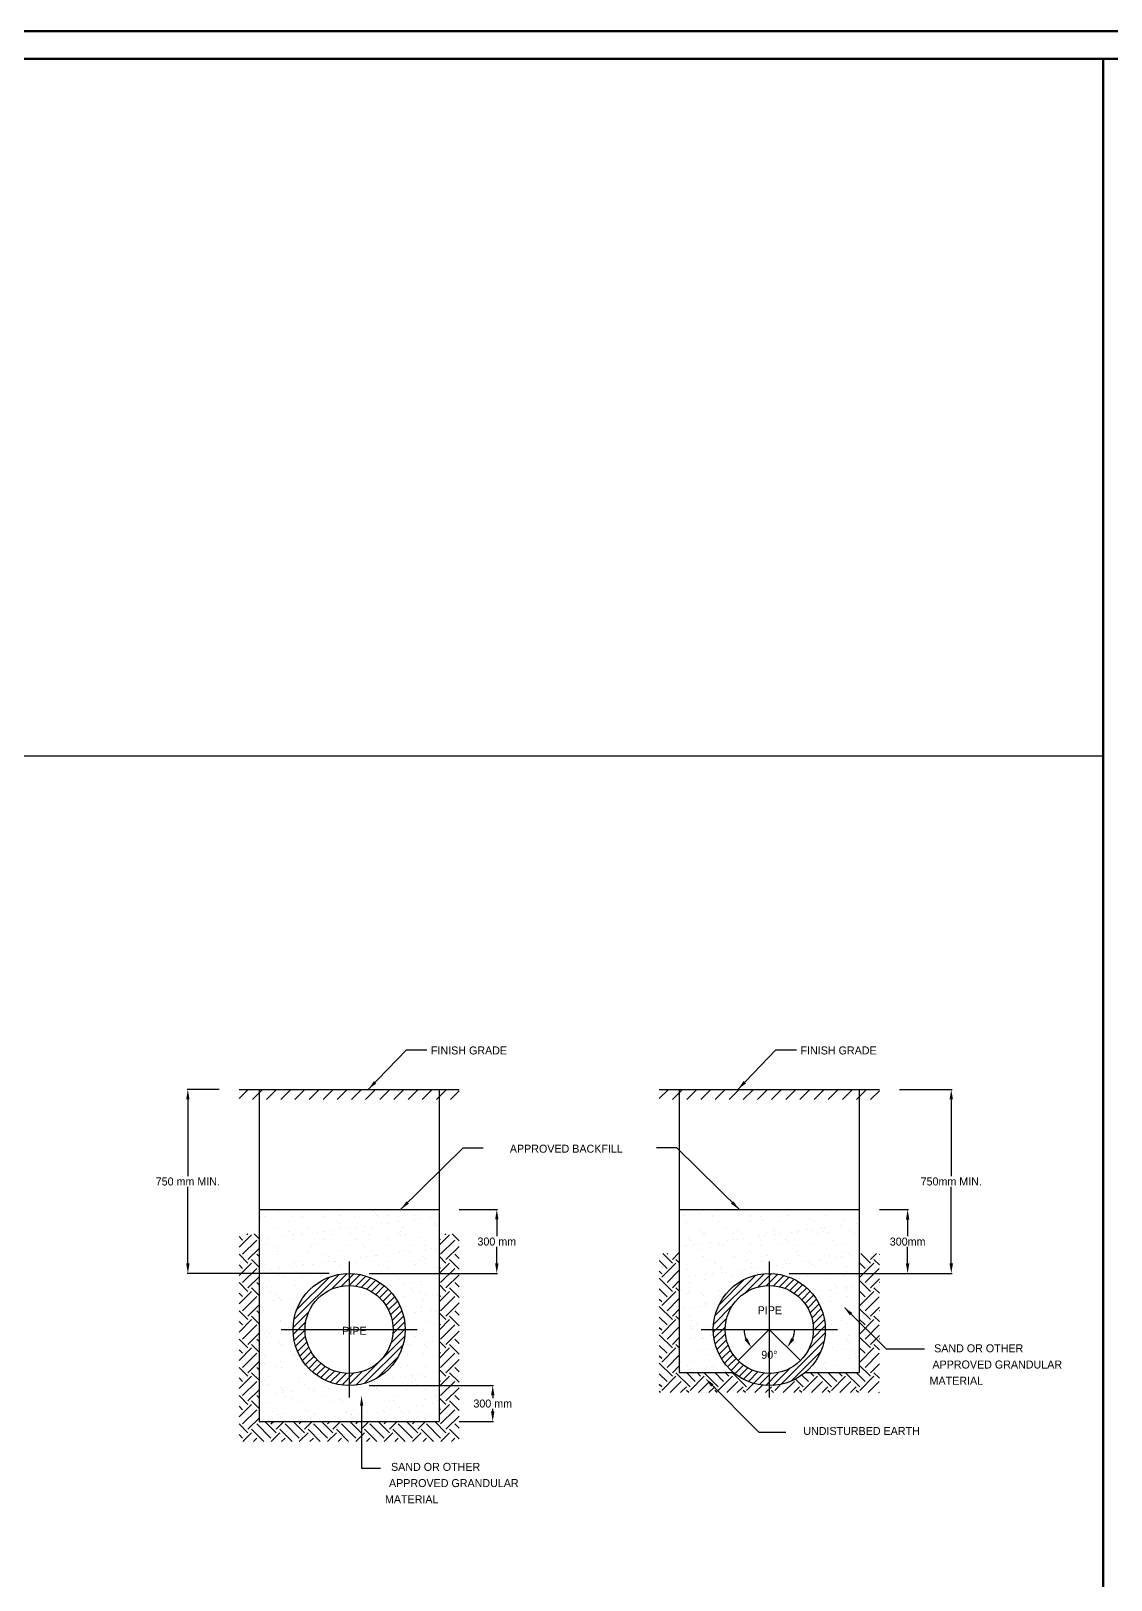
# Model space of a CAD drawing. Extents: x 787 to 1019, y 199 to 803.
# Drawn here: x 909.55 to 925.28, y 243.36 to 265.92 of the extents above; entities that cross this region are included whole.
import ezdxf
from ezdxf.enums import TextEntityAlignment as Align

# ---------------------------------------------------------------- set-up
doc = ezdxf.new("R2010")
doc.units = 0
doc.header["$MEASUREMENT"] = 0
doc.header["$PDMODE"] = 35
doc.header["$PDSIZE"] = 0.5
doc.linetypes.add('CENTER', pattern=[50.8, 31.75, -6.35, 6.35, -6.35])
doc.layers.get('0').update_dxf_attribs({"color": 252, "linetype": 'CONTINUOUS', "lineweight": 30})
doc.layers.get('Defpoints').update_dxf_attribs({"color": 252, "linetype": 'CONTINUOUS'})
for name, color, linetype in [('A', 1, 'CENTER'), ('BORDER', 9, 'CONTINUOUS'), ('C', 1, 'CENTER')]:
    doc.layers.add(name, color=color, linetype=linetype)
doc.layers.add('UG-BORDER', color=20, linetype='CONTINUOUS', lineweight=80)

# ---------------------------------------------------------------- blocks, each defined once
blk = doc.blocks.new('*X83')
at = {"color": 0}
for p, q in [((39.35, 717.55), (39.35, 717.55)), ((40.46, 717.97), (40.46, 717.97)), ((43.45, 719.58), (43.45, 719.58)), ((44, 719.08), (44, 719.08)), ((46.61, 716.68), (46.61, 716.68)), ((47.46, 717.84), (47.46, 717.84)), ((49.81, 717.98), (49.81, 717.98)), ((55.31, 717.94), (55.31, 717.94)), ((55.63, 719.32), (55.63, 719.32)), ((58.62, 716.58), (58.62, 716.58)), ((59.15, 718), (59.15, 718)), ((62.98, 717.91), (62.98, 717.91)), ((67.64, 719.21), (67.64, 719.21)), ((68.19, 718.71), (68.19, 718.71)), ((68.49, 718.02), (68.49, 718.02)), ((70.8, 716.32), (70.8, 716.32)), ((71.09, 718.2), (71.09, 718.2)), ((73.75, 716.55), (73.75, 716.55)), ((77.82, 717.08), (77.82, 717.08)), ((77.83, 718.03), (77.83, 718.03)), ((78.94, 718.3), (78.94, 718.3)), ((79.38, 717.29), (79.38, 717.29)), ((79.82, 718.95), (79.82, 718.95)), ((81.82, 717.61), (81.82, 717.61)), ((43.59, 714.88), (43.59, 714.88)), ((45.52, 712.83), (45.52, 712.83)), ((46.41, 714.18), (46.41, 714.18)), ((47.08, 713.04), (47.08, 713.04)), ((47.67, 713.37), (47.67, 713.37)), ((49.52, 713.36), (49.52, 713.36)), ((49.6, 713.95), (49.6, 713.95)), ((50.15, 713.44), (50.15, 713.44)), ((51.26, 714.84), (51.26, 714.84)), ((53.6, 713.89), (53.6, 713.89)), ((55.16, 714.1), (55.16, 714.1)), ((55.75, 714.2), (55.75, 714.2)), ((57.02, 713.39), (57.02, 713.39)), ((57.6, 714.42), (57.6, 714.42)), ((59.17, 716.07), (59.17, 716.07)), ((59.36, 715.13), (59.36, 715.13)), ((61.67, 714.96), (61.67, 714.96)), ((61.78, 713.68), (61.78, 713.68)), ((63.23, 715.16), (63.23, 715.16)), ((65.09, 714.21), (65.09, 714.21)), ((65.67, 715.48), (65.67, 715.48)), ((66.36, 713.41), (66.36, 713.41)), ((67.22, 715.23), (67.22, 715.23)), ((69.75, 716.02), (69.75, 716.02)), ((71.27, 712.42), (71.27, 712.42)), ((71.31, 716.23), (71.31, 716.23)), ((73.79, 713.58), (73.79, 713.58)), ((74.34, 713.07), (74.34, 713.07)), ((74.44, 714.23), (74.44, 714.23)), ((74.89, 715.2), (74.89, 715.2)), ((75.7, 713.42), (75.7, 713.42)), ((79.13, 712.52), (79.13, 712.52)), ((82.8, 716.21), (82.8, 716.21)), ((82.99, 715.49), (82.99, 715.49)), ((83.36, 715.71), (83.36, 715.71)), ((83.78, 714.25), (83.78, 714.25)), ((39.54, 711.77), (39.54, 711.77)), ((40.58, 711.31), (40.58, 711.31)), ((41.14, 710.81), (41.14, 710.81)), ((41.45, 712.29), (41.45, 712.29)), ((42.89, 710.45), (42.89, 710.45)), ((43.78, 709.1), (43.78, 709.1)), ((47.64, 712.06), (47.64, 712.06)), ((51.45, 709.06), (51.45, 709.06)), ((52.23, 710.47), (52.23, 710.47)), ((52.76, 711.05), (52.76, 711.05)), ((55.5, 712.16), (55.5, 712.16)), ((59.55, 709.35), (59.55, 709.35)), ((61.57, 710.49), (61.57, 710.49)), ((63.17, 712.13), (63.17, 712.13)), ((64.77, 710.95), (64.77, 710.95)), ((65.32, 710.44), (65.32, 710.44)), ((67.41, 709.45), (67.41, 709.45)), ((70.91, 710.51), (70.91, 710.51)), ((72.51, 708.62), (72.51, 708.62)), ((74.07, 708.82), (74.07, 708.82)), ((75.08, 709.41), (75.08, 709.41)), ((76.51, 709.14), (76.51, 709.14)), ((76.95, 710.68), (76.95, 710.68)), ((80.26, 710.52), (80.26, 710.52)), ((80.59, 709.68), (80.59, 709.68)), ((82.15, 709.89), (82.15, 709.89)), ((83.18, 709.71), (83.18, 709.71)), ((39.49, 706.65), (39.49, 706.65)), ((39.73, 705.99), (39.73, 705.99)), ((40.75, 705.84), (40.75, 705.84)), ((43.75, 708.42), (43.75, 708.42)), ((44.21, 704.89), (44.21, 704.89)), ((46.73, 705.68), (46.73, 705.68)), ((47.28, 705.17), (47.28, 705.17)), ((47.83, 706.28), (47.83, 706.28)), ((48.29, 705.43), (48.29, 705.43)), ((48.83, 706.67), (48.83, 706.67)), ((49.85, 705.63), (49.85, 705.63)), ((50.1, 705.86), (50.1, 705.86)), ((52.29, 705.95), (52.29, 705.95)), ((55.69, 706.38), (55.69, 706.38)), ((55.75, 708.31), (55.75, 708.31)), ((56.3, 707.81), (56.3, 707.81)), ((56.36, 706.49), (56.36, 706.49)), ((57.92, 706.7), (57.92, 706.7)), ((58.17, 706.68), (58.17, 706.68)), ((58.91, 705.41), (58.91, 705.41)), ((59.44, 705.88), (59.44, 705.88)), ((60.36, 707.02), (60.36, 707.02)), ((63.36, 706.35), (63.36, 706.35)), ((64.44, 707.55), (64.44, 707.55)), ((66, 707.76), (66, 707.76)), ((67.52, 706.7), (67.52, 706.7)), ((67.93, 708.05), (67.93, 708.05)), ((68.44, 708.08), (68.44, 708.08)), ((68.78, 705.89), (68.78, 705.89)), ((70.92, 705.31), (70.92, 705.31)), ((71.46, 706.64), (71.46, 706.64)), ((71.47, 704.81), (71.47, 704.81)), ((76.86, 706.72), (76.86, 706.72)), ((78.12, 705.91), (78.12, 705.91)), ((79.32, 706.74), (79.32, 706.74)), ((79.94, 707.94), (79.94, 707.94)), ((80.49, 707.44), (80.49, 707.44)), ((83.1, 705.05), (83.1, 705.05)), ((40.21, 704.36), (40.21, 704.36)), ((41.77, 704.57), (41.77, 704.57)), ((43.97, 703.32), (43.97, 703.32)), ((45.31, 702.94), (45.31, 702.94)), ((49.89, 702.78), (49.89, 702.78)), ((51.64, 703.28), (51.64, 703.28)), ((54.65, 702.96), (54.65, 702.96)), ((59.74, 703.57), (59.74, 703.57)), ((67.6, 703.67), (67.6, 703.67)), ((71.65, 700.86), (71.65, 700.86)), ((73.34, 702.99), (73.34, 702.99)), ((74.08, 702.41), (74.08, 702.41)), ((75.27, 703.63), (75.27, 703.63)), ((75.28, 701.21), (75.28, 701.21)), ((76.84, 701.42), (76.84, 701.42)), ((79.28, 701.74), (79.28, 701.74)), ((79.51, 700.96), (79.51, 700.96)), ((82.68, 703.01), (82.68, 703.01)), ((83.35, 702.28), (83.35, 702.28)), ((83.37, 703.93), (83.37, 703.93)), ((39.92, 700.21), (39.92, 700.21)), ((40.88, 700.15), (40.88, 700.15)), ((41.91, 699.14), (41.91, 699.14)), ((42.98, 696.96), (42.98, 696.96)), ((43.18, 698.33), (43.18, 698.33)), ((43.86, 697.41), (43.86, 697.41)), ((44.15, 697.54), (44.15, 697.54)), ((44.54, 697.17), (44.54, 697.17)), ((46.98, 697.49), (46.98, 697.49)), ((48.02, 700.5), (48.02, 700.5)), ((51.25, 699.15), (51.25, 699.15)), ((71.2, 700.68), (71.2, 700.68)), ((75.46, 697.85), (75.46, 697.85)), ((77.07, 699.68), (77.07, 699.68)), ((77.62, 699.17), (77.62, 699.17)), ((79.28, 699.2), (79.28, 699.2)), ((80.55, 698.4), (80.55, 698.4)), ((83.56, 698.15), (83.56, 698.15)), ((40.11, 694.43), (40.11, 694.43)), ((44.41, 696.91), (44.41, 696.91)), ((47.02, 694.51), (47.02, 694.51)), ((47.73, 695.43), (47.73, 695.43)), ((48.21, 694.72), (48.21, 694.72)), ((75.76, 695.48), (75.76, 695.48)), ((78.04, 693.81), (78.04, 693.81)), ((79.61, 694.02), (79.61, 694.02)), ((79.69, 695.18), (79.69, 695.18)), ((80.23, 696.78), (80.23, 696.78)), ((82.04, 694.34), (82.04, 694.34)), ((83.21, 694.04), (83.21, 694.04)), ((83.77, 693.54), (83.77, 693.54)), ((44.33, 691.62), (44.33, 691.62)), ((44.34, 691.75), (44.34, 691.75)), ((45.6, 690.82), (45.6, 690.82)), ((45.74, 689.56), (45.74, 689.56)), ((47.3, 689.76), (47.3, 689.76)), ((75.65, 692.07), (75.65, 692.07)), ((79.88, 689.4), (79.88, 689.4)), ((81.7, 691.69), (81.7, 691.69)), ((82.97, 690.89), (82.97, 690.89)), ((83.75, 692.37), (83.75, 692.37)), ((39.23, 688.7), (39.23, 688.7)), ((40.3, 688.65), (40.3, 688.65)), ((40.81, 687.9), (40.81, 687.9)), ((40.99, 689.15), (40.99, 689.15)), ((41.55, 688.64), (41.55, 688.64)), ((41.67, 689.02), (41.67, 689.02)), ((44.16, 686.25), (44.16, 686.25)), ((44.53, 685.97), (44.53, 685.97)), ((75.84, 686.29), (75.84, 686.29)), ((76.74, 685.87), (76.74, 685.87)), ((77.36, 688.51), (77.36, 688.51)), ((78.18, 687.97), (78.18, 687.97)), ((80.35, 685.78), (80.35, 685.78)), ((80.81, 686.41), (80.81, 686.41)), ((82.37, 686.61), (82.37, 686.61)), ((83.94, 686.58), (83.94, 686.58)), ((40.49, 682.87), (40.49, 682.87)), ((44.43, 681.62), (44.43, 681.62)), ((46.76, 684.11), (46.76, 684.11)), ((47.14, 683.51), (47.14, 683.51)), ((47.69, 683), (47.69, 683)), ((48.02, 683.31), (48.02, 683.31)), ((48.51, 682.15), (48.51, 682.15)), ((48.59, 683.16), (48.59, 683.16)), ((74.79, 684.16), (74.79, 684.16)), ((76.05, 683.36), (76.05, 683.36)), ((80.07, 683.62), (80.07, 683.62)), ((80.9, 685.27), (80.9, 685.27)), ((83.51, 682.88), (83.51, 682.88)), ((40.43, 681.09), (40.43, 681.09)), ((41.29, 677.98), (41.29, 677.98)), ((42, 681.3), (42, 681.3)), ((43.23, 680.39), (43.23, 680.39)), ((44.72, 680.19), (44.72, 680.19)), ((50.3, 680.61), (50.3, 680.61)), ((53.29, 677.88), (53.29, 677.88)), ((72.41, 677.74), (72.41, 677.74)), ((74.49, 680.24), (74.49, 680.24)), ((75.5, 677.94), (75.5, 677.94)), ((76.03, 680.51), (76.03, 680.51)), ((77.06, 678.15), (77.06, 678.15)), ((79.5, 678.47), (79.5, 678.47)), ((80.26, 677.84), (80.26, 677.84)), ((80.6, 680.46), (80.6, 680.46)), ((83.58, 679), (83.58, 679)), ((39.84, 676.58), (39.84, 676.58)), ((40.68, 677.09), (40.68, 677.09)), ((41.1, 675.78), (41.1, 675.78)), ((43.2, 673.69), (43.2, 673.69)), ((44.27, 675.24), (44.27, 675.24)), ((44.76, 673.89), (44.76, 673.89)), ((44.82, 674.74), (44.82, 674.74)), ((44.91, 674.41), (44.91, 674.41)), ((47.2, 674.21), (47.2, 674.21)), ((48.78, 677.38), (48.78, 677.38)), ((49.18, 676.6), (49.18, 676.6)), ((50.45, 675.79), (50.45, 675.79)), ((51.27, 674.75), (51.27, 674.75)), ((52.59, 674.38), (52.59, 674.38)), ((52.84, 674.96), (52.84, 674.96)), ((53.84, 677.37), (53.84, 677.37)), ((55.28, 675.28), (55.28, 675.28)), ((56.45, 674.98), (56.45, 674.98)), ((60.69, 674.67), (60.69, 674.67)), ((67.43, 676.88), (67.43, 676.88)), ((67.87, 676.63), (67.87, 676.63)), ((68.46, 674.87), (68.46, 674.87)), ((68.54, 674.77), (68.54, 674.77)), ((68.99, 677.08), (68.99, 677.08)), ((69.01, 674.37), (69.01, 674.37)), ((69.13, 675.83), (69.13, 675.83)), ((71.43, 677.4), (71.43, 677.4)), ((76.21, 674.73), (76.21, 674.73)), ((77.21, 676.65), (77.21, 676.65)), ((77.48, 677.51), (77.48, 677.51)), ((78.03, 677), (78.03, 677)), ((78.47, 675.84), (78.47, 675.84)), ((80.64, 674.61), (80.64, 674.61)), ((39.12, 673.15), (39.12, 673.15)), ((40.86, 671.31), (40.86, 671.31)), ((45.66, 672.88), (45.66, 672.88)), ((47.43, 672.35), (47.43, 672.35)), ((48.97, 671.6), (48.97, 671.6)), ((55, 672.89), (55, 672.89)), ((56.82, 671.7), (56.82, 671.7)), ((59.44, 672.24), (59.44, 672.24)), ((59.99, 671.74), (59.99, 671.74)), ((64.34, 672.91), (64.34, 672.91)), ((64.49, 671.66), (64.49, 671.66)), ((71.62, 671.98), (71.62, 671.98)), ((72.6, 671.96), (72.6, 671.96)), ((73.68, 672.93), (73.68, 672.93)), ((74.19, 670), (74.19, 670)), ((78.27, 670.54), (78.27, 670.54)), ((79.83, 670.74), (79.83, 670.74)), ((80.45, 672.06), (80.45, 672.06)), ((82.27, 671.06), (82.27, 671.06)), ((83.03, 672.94), (83.03, 672.94)), ((83.62, 671.87), (83.62, 671.87)), ((41.4, 666.98), (41.4, 666.98)), ((42.26, 669.07), (42.26, 669.07)), ((43.53, 668.26), (43.53, 668.26)), ((45.1, 668.63), (45.1, 668.63)), ((49.97, 666.81), (49.97, 666.81)), ((50.42, 669.61), (50.42, 669.61)), ((50.97, 669.1), (50.97, 669.1)), ((51.6, 669.09), (51.6, 669.09)), ((52.77, 668.6), (52.77, 668.6)), ((52.87, 668.28), (52.87, 668.28)), ((53.58, 666.71), (53.58, 666.71)), ((54.04, 667.35), (54.04, 667.35)), ((55.6, 667.55), (55.6, 667.55)), ((58.04, 667.87), (58.04, 667.87)), ((60.88, 668.89), (60.88, 668.89)), ((60.95, 669.1), (60.95, 669.1)), ((62.12, 668.41), (62.12, 668.41)), ((62.21, 668.3), (62.21, 668.3)), ((62.6, 669.34), (62.6, 669.34)), ((63.68, 668.62), (63.68, 668.62)), ((66.12, 668.94), (66.12, 668.94)), ((68.73, 668.99), (68.73, 668.99)), ((70.19, 669.47), (70.19, 669.47)), ((70.29, 669.12), (70.29, 669.12)), ((71.55, 668.32), (71.55, 668.32)), ((71.75, 669.68), (71.75, 669.68)), ((74.61, 669.24), (74.61, 669.24)), ((75.16, 668.73), (75.16, 668.73)), ((76.4, 668.95), (76.4, 668.95)), ((79.63, 669.14), (79.63, 669.14)), ((80.9, 668.33), (80.9, 668.33))]:
    blk.add_line(p, q, dxfattribs=at)
blk = doc.blocks.new('*X82')
at = {"color": 0}
for p, q in [((145.19, 718.19), (145.19, 718.19)), ((146.75, 718.39), (146.75, 718.39)), ((149.19, 718.71), (149.19, 718.71)), ((149.83, 719.37), (149.83, 719.37)), ((152.38, 717.84), (152.38, 717.84)), ((152.57, 718.17), (152.57, 718.17)), ((153.27, 719.25), (153.27, 719.25)), ((153.88, 716.55), (153.88, 716.55)), ((154.83, 719.45), (154.83, 719.45)), ((157.5, 719.33), (157.5, 719.33)), ((161.74, 716.65), (161.74, 716.65)), ((161.91, 718.19), (161.91, 718.19)), ((164.38, 717.74), (164.38, 717.74)), ((164.93, 717.23), (164.93, 717.23)), ((169.41, 716.62), (169.41, 716.62)), ((171.26, 718.2), (171.26, 718.2)), ((176.56, 717.47), (176.56, 717.47)), ((177.51, 716.91), (177.51, 716.91)), ((180.6, 718.22), (180.6, 718.22)), ((185.37, 717.01), (185.37, 717.01)), ((188.57, 717.37), (188.57, 717.37)), ((145.78, 716.26), (145.78, 716.26)), ((146.34, 712.47), (146.34, 712.47)), ((149.18, 714.37), (149.18, 714.37)), ((150.02, 713.59), (150.02, 713.59)), ((150.44, 713.56), (150.44, 713.56)), ((155.36, 715.11), (155.36, 715.11)), ((155.91, 714.6), (155.91, 714.6)), ((157.69, 713.55), (157.69, 713.55)), ((158.52, 714.38), (158.52, 714.38)), ((159.78, 713.58), (159.78, 713.58)), ((164.11, 712.91), (164.11, 712.91)), ((165.67, 713.11), (165.67, 713.11)), ((165.79, 713.84), (165.79, 713.84)), ((167.54, 714.84), (167.54, 714.84)), ((167.86, 714.4), (167.86, 714.4)), ((168.11, 713.43), (168.11, 713.43)), ((169.13, 713.59), (169.13, 713.59)), ((172.18, 713.97), (172.18, 713.97)), ((173.65, 713.94), (173.65, 713.94)), ((173.74, 714.18), (173.74, 714.18)), ((176.18, 714.5), (176.18, 714.5)), ((177.2, 714.42), (177.2, 714.42)), ((178.47, 713.61), (178.47, 713.61)), ((179.55, 714.74), (179.55, 714.74)), ((180.1, 714.23), (180.1, 714.23)), ((180.26, 715.03), (180.26, 715.03)), ((181.32, 713.9), (181.32, 713.9)), ((181.82, 715.24), (181.82, 715.24)), ((184.26, 715.56), (184.26, 715.56)), ((186.55, 714.43), (186.55, 714.43)), ((187.81, 713.63), (187.81, 713.63)), ((188.33, 716.1), (188.33, 716.1)), ((145.65, 710.64), (145.65, 710.64)), ((145.97, 710.48), (145.97, 710.48)), ((146.9, 711.97), (146.9, 711.97)), ((147.96, 710.78), (147.96, 710.78)), ((149.51, 709.58), (149.51, 709.58)), ((149.52, 710.99), (149.52, 710.99)), ((151.96, 711.31), (151.96, 711.31)), ((154.07, 710.77), (154.07, 710.77)), ((154.99, 710.66), (154.99, 710.66)), ((156.03, 711.85), (156.03, 711.85)), ((157.59, 712.05), (157.59, 712.05)), ((158.52, 712.21), (158.52, 712.21)), ((160.03, 712.37), (160.03, 712.37)), ((161.51, 709.47), (161.51, 709.47)), ((161.93, 710.87), (161.93, 710.87)), ((162.06, 708.97), (162.06, 708.97)), ((164.34, 710.67), (164.34, 710.67)), ((169.6, 710.84), (169.6, 710.84)), ((170.53, 712.11), (170.53, 712.11)), ((171.08, 711.6), (171.08, 711.6)), ((173.68, 710.69), (173.68, 710.69)), ((173.69, 709.21), (173.69, 709.21)), ((177.7, 711.13), (177.7, 711.13)), ((182.71, 711.84), (182.71, 711.84)), ((183.02, 710.71), (183.02, 710.71)), ((185.56, 711.23), (185.56, 711.23)), ((185.7, 709.1), (185.7, 709.1)), ((186.25, 708.6), (186.25, 708.6)), ((146.16, 704.7), (146.16, 704.7)), ((150.21, 707.8), (150.21, 707.8)), ((151.6, 706.85), (151.6, 706.85)), ((152.49, 706.84), (152.49, 706.84)), ((152.86, 706.05), (152.86, 706.05)), ((153.05, 706.33), (153.05, 706.33)), ((154.26, 704.99), (154.26, 704.99)), ((157.88, 707.77), (157.88, 707.77)), ((160.94, 706.87), (160.94, 706.87)), ((162.11, 705.09), (162.11, 705.09)), ((162.21, 706.06), (162.21, 706.06)), ((162.8, 704.97), (162.8, 704.97)), ((164.67, 706.57), (164.67, 706.57)), ((165.98, 708.06), (165.98, 708.06)), ((166.87, 705.5), (166.87, 705.5)), ((168.43, 705.71), (168.43, 705.71)), ((169.79, 705.06), (169.79, 705.06)), ((170.28, 706.89), (170.28, 706.89)), ((170.87, 706.03), (170.87, 706.03)), ((171.55, 706.08), (171.55, 706.08)), ((173.83, 708.16), (173.83, 708.16)), ((174.95, 706.57), (174.95, 706.57)), ((176.51, 706.77), (176.51, 706.77)), ((176.68, 706.47), (176.68, 706.47)), ((177.23, 705.96), (177.23, 705.96)), ((177.89, 705.35), (177.89, 705.35)), ((178.95, 707.09), (178.95, 707.09)), ((179.63, 706.9), (179.63, 706.9)), ((180.89, 706.1), (180.89, 706.1)), ((181.51, 708.12), (181.51, 708.12)), ((183.02, 707.63), (183.02, 707.63)), ((184.58, 707.84), (184.58, 707.84)), ((185.74, 705.45), (185.74, 705.45)), ((187.02, 708.16), (187.02, 708.16)), ((188.86, 706.21), (188.86, 706.21)), ((188.97, 706.92), (188.97, 706.92)), ((144.21, 702.52), (144.21, 702.52)), ((146.64, 701.31), (146.64, 701.31)), ((146.65, 702.84), (146.65, 702.84)), ((148.08, 703.13), (148.08, 703.13)), ((150.39, 702.02), (150.39, 702.02)), ((150.72, 703.38), (150.72, 703.38)), ((152.28, 703.58), (152.28, 703.58)), ((154.72, 703.91), (154.72, 703.91)), ((155.66, 703.94), (155.66, 703.94)), ((157.42, 703.15), (157.42, 703.15)), ((158.07, 701.99), (158.07, 701.99)), ((158.64, 701.21), (158.64, 701.21)), ((158.8, 704.44), (158.8, 704.44)), ((160.36, 704.65), (160.36, 704.65)), ((167.66, 703.84), (167.66, 703.84)), ((174.02, 702.38), (174.02, 702.38)), ((176.1, 703.18), (176.1, 703.18)), ((179.84, 703.57), (179.84, 703.57)), ((181.7, 702.34), (181.7, 702.34)), ((182.83, 700.84), (182.83, 700.84)), ((185.44, 703.2), (185.44, 703.2)), ((144.68, 699.32), (144.68, 699.32)), ((145.94, 698.52), (145.94, 698.52)), ((146.35, 698.92), (146.35, 698.92)), ((149.62, 698.57), (149.62, 698.57)), ((150.18, 698.07), (150.18, 698.07)), ((154.02, 699.34), (154.02, 699.34)), ((154.45, 699.21), (154.45, 699.21)), ((155.29, 698.53), (155.29, 698.53)), ((177.71, 699.16), (177.71, 699.16)), ((178.08, 699.57), (178.08, 699.57)), ((179.28, 699.37), (179.28, 699.37)), ((181.71, 699.69), (181.71, 699.69)), ((182.05, 699.39), (182.05, 699.39)), ((183.31, 698.59), (183.31, 698.59)), ((183.38, 700.33), (183.38, 700.33)), ((185.79, 700.23), (185.79, 700.23)), ((185.93, 699.67), (185.93, 699.67)), ((185.99, 697.94), (185.99, 697.94)), ((187.35, 700.43), (187.35, 700.43)), ((145.41, 694.91), (145.41, 694.91)), ((146.54, 693.14), (146.54, 693.14)), ((146.97, 695.12), (146.97, 695.12)), ((149.41, 695.44), (149.41, 695.44)), ((150.5, 695.62), (150.5, 695.62)), ((150.58, 696.24), (150.58, 696.24)), ((152.79, 695.67), (152.79, 695.67)), ((153.49, 695.98), (153.49, 695.98)), ((181.89, 696.56), (181.89, 696.56)), ((186.12, 693.89), (186.12, 693.89)), ((187.87, 695.68), (187.87, 695.68)), ((188.98, 695.2), (188.98, 695.2)), ((146.75, 690.3), (146.75, 690.3)), ((147.1, 691.81), (147.1, 691.81)), ((147.31, 689.8), (147.31, 689.8)), ((148.37, 691.01), (148.37, 691.01)), ((150.77, 690.46), (150.77, 690.46)), ((180.48, 691.76), (180.48, 691.76)), ((180.51, 692.06), (180.51, 692.06)), ((182.04, 691.97), (182.04, 691.97)), ((182.08, 690.78), (182.08, 690.78)), ((183.12, 689.67), (183.12, 689.67)), ((184.47, 691.88), (184.47, 691.88)), ((184.48, 692.29), (184.48, 692.29)), ((185.74, 691.07), (185.74, 691.07)), ((188.56, 692.82), (188.56, 692.82)), ((144.1, 686.97), (144.1, 686.97)), ((146.73, 687.36), (146.73, 687.36)), ((148.18, 687.51), (148.18, 687.51)), ((149.74, 687.71), (149.74, 687.71)), ((149.92, 687.41), (149.92, 687.41)), ((152.18, 688.04), (152.18, 688.04)), ((180.95, 688.15), (180.95, 688.15)), ((186.11, 686.94), (186.11, 686.94)), ((186.31, 688.11), (186.31, 688.11)), ((186.66, 686.43), (186.66, 686.43)), ((144.44, 681.53), (144.44, 681.53)), ((146.92, 681.58), (146.92, 681.58)), ((149.52, 684.3), (149.52, 684.3)), ((150.79, 683.49), (150.79, 683.49)), ((150.96, 684.68), (150.96, 684.68)), ((152.9, 684.67), (152.9, 684.67)), ((153.46, 684.16), (153.46, 684.16)), ((178.65, 682.23), (178.65, 682.23)), ((182.27, 685), (182.27, 685)), ((183.25, 684.36), (183.25, 684.36)), ((184.81, 684.56), (184.81, 684.56)), ((186.5, 682.33), (186.5, 682.33)), ((186.89, 684.37), (186.89, 684.37)), ((187.25, 684.88), (187.25, 684.88)), ((188.16, 683.56), (188.16, 683.56)), ((144.43, 679.25), (144.43, 679.25)), ((146, 680.57), (146, 680.57)), ((146.87, 679.57), (146.87, 679.57)), ((147.05, 679.14), (147.05, 679.14)), ((150.94, 680.11), (150.94, 680.11)), ((151.15, 678.9), (151.15, 678.9)), ((152.51, 680.31), (152.51, 680.31)), ((154.95, 680.63), (154.95, 680.63)), ((155.34, 680.59), (155.34, 680.59)), ((180.25, 681.4), (180.25, 681.4)), ((182.45, 679.22), (182.45, 679.22)), ((183.37, 680.64), (183.37, 680.64))]:
    blk.add_line(p, q, dxfattribs=at)
blk = doc.blocks.new('*X66')
at = {"color": 0}
for p, q in [((25.65, 692.1), (36.95, 703.4)), ((26.32, 694.54), (34.51, 702.73)), ((35.02, 699.7), (38.93, 703.61)), ((37.54, 700.46), (40.65, 703.57)), ((39.47, 700.62), (42.2, 703.34)), ((41.11, 700.49), (43.61, 702.98)), ((42.56, 700.17), (44.9, 702.51)), ((43.85, 699.69), (46.09, 701.93)), ((45.02, 699.09), (47.19, 701.27)), ((29.27, 699.25), (29.79, 699.78)), ((46.08, 698.38), (48.21, 700.52)), ((47.03, 697.57), (49.15, 699.69)), ((47.88, 696.65), (50.01, 698.78)), ((48.64, 695.64), (50.79, 697.8)), ((25.44, 690.12), (29.35, 694.03)), ((49.28, 694.51), (51.49, 696.73)), ((49.8, 693.27), (52.1, 695.57)), ((50.19, 691.89), (52.62, 694.32)), ((25.48, 688.39), (28.59, 691.5)), ((25.7, 686.85), (28.43, 689.57)), ((49.92, 686.32), (53.43, 689.82)), ((50.37, 688.54), (53.31, 691.47)), ((50.4, 690.34), (53.02, 692.96)), ((26.07, 685.44), (28.56, 687.94)), ((26.54, 684.15), (28.88, 686.49)), ((41.09, 675.72), (53.33, 687.96)), ((43.31, 676.17), (52.88, 685.74)), ((27.12, 682.96), (29.36, 685.2)), ((27.78, 681.85), (29.96, 684.03)), ((28.53, 680.83), (30.66, 682.97)), ((29.36, 679.9), (31.48, 682.02)), ((46.37, 677.46), (51.59, 682.68)), ((30.26, 679.04), (32.39, 681.16)), ((31.25, 678.26), (33.41, 680.41)), ((32.32, 677.56), (34.53, 679.77)), ((33.48, 676.95), (35.78, 679.24)), ((34.73, 676.43), (37.16, 678.86)), ((36.09, 676.02), (38.71, 678.64)), ((37.58, 675.74), (40.51, 678.67)), ((39.23, 675.62), (42.73, 679.13))]:
    blk.add_line(p, q, dxfattribs=at)
blk = doc.blocks.new('*X65')
at = {"color": 0}
for p, q in [((130.86, 693.01), (141.05, 703.2)), ((131.88, 695.8), (138.26, 702.18)), ((138.48, 698.86), (143.18, 703.56)), ((141.64, 700.26), (144.99, 703.61)), ((143.75, 700.6), (146.61, 703.45)), ((145.49, 700.57), (148.06, 703.14)), ((147.01, 700.32), (149.4, 702.71)), ((148.36, 699.9), (150.63, 702.18)), ((149.57, 699.35), (151.77, 701.55)), ((150.68, 698.68), (152.83, 700.83)), ((151.67, 697.91), (153.8, 700.04)), ((152.57, 697.04), (154.69, 699.16)), ((153.36, 696.06), (155.5, 698.21)), ((154.05, 694.98), (156.23, 697.17)), ((130.5, 690.88), (135.2, 695.58)), ((154.62, 693.79), (156.88, 696.05)), ((155.07, 692.47), (157.44, 694.84)), ((155.36, 690.99), (157.89, 693.52)), ((130.46, 689.07), (133.81, 692.42)), ((130.61, 687.46), (133.47, 690.31)), ((155.2, 687.29), (158.42, 690.51)), ((155.44, 689.31), (158.22, 692.09)), ((130.92, 686), (133.49, 688.57)), ((131.35, 684.66), (133.75, 687.06)), ((131.89, 683.43), (134.16, 685.71)), ((147.37, 675.93), (158.14, 686.7)), ((154.19, 684.52), (158.42, 688.75)), ((132.52, 682.29), (134.71, 684.49)), ((133.23, 681.24), (135.38, 683.39)), ((134.03, 680.27), (136.15, 682.39)), ((134.9, 679.38), (137.03, 681.5)), ((149.96, 676.75), (157.31, 684.11)), ((135.86, 678.56), (138, 680.7)), ((136.89, 677.83), (139.08, 680.02)), ((138.01, 677.18), (140.27, 679.44)), ((139.23, 676.63), (141.59, 679)), ((140.54, 676.17), (143.07, 678.71)), ((141.97, 675.84), (144.76, 678.62)), ((143.55, 675.65), (146.77, 678.87)), ((145.32, 675.65), (149.54, 679.87))]:
    blk.add_line(p, q, dxfattribs=at)
blk = doc.blocks.new('*X59')
at = {"color": 0}
for p, q in [((11.93, 710.2), (15.03, 713.29)), ((12.82, 711.97), (11.93, 712.86)), ((14.14, 713.29), (13.93, 713.51)), ((16.93, 712.28), (15.7, 713.51)), ((61.93, 710.7), (64.52, 713.29)), ((63.64, 713.29), (63.43, 713.51)), ((66.93, 711.77), (65.2, 713.51)), ((12.82, 708.43), (16.35, 711.97)), ((14.14, 707.11), (16.93, 709.89)), ((62.31, 711.97), (61.93, 712.35)), ((62.31, 708.43), (65.85, 711.97)), ((63.64, 707.11), (66.93, 710.4)), ((14.14, 706.22), (11.93, 708.44)), ((11.93, 703.13), (15.03, 706.22)), ((12.82, 704.9), (11.93, 705.79)), ((12.82, 701.36), (16.35, 704.9)), ((16.93, 705.2), (15.03, 707.11)), ((16.93, 707.86), (16.35, 708.43)), ((63.64, 706.22), (61.93, 707.93)), ((61.93, 703.63), (64.52, 706.22)), ((62.31, 704.9), (61.93, 705.28)), ((62.31, 701.36), (65.85, 704.9)), ((66.93, 704.7), (64.52, 707.11)), ((66.93, 707.35), (65.85, 708.43)), ((14.14, 699.15), (11.93, 701.37)), ((14.14, 700.04), (16.93, 702.82)), ((16.93, 700.79), (16.35, 701.36)), ((63.64, 699.15), (61.93, 700.86)), ((63.64, 700.04), (66.93, 703.32)), ((66.93, 700.28), (65.85, 701.36)), ((11.93, 696.05), (15.03, 699.15)), ((12.82, 697.83), (11.93, 698.71)), ((12.82, 694.29), (16.35, 697.83)), ((16.93, 698.13), (15.03, 700.04)), ((61.93, 696.56), (64.52, 699.15)), ((62.31, 697.83), (61.93, 698.21)), ((62.31, 694.29), (65.85, 697.83)), ((66.93, 697.63), (64.52, 700.04)), ((14.14, 692.08), (11.93, 694.29)), ((14.14, 692.96), (16.93, 695.75)), ((16.93, 693.71), (16.35, 694.29)), ((63.64, 692.08), (61.93, 693.79)), ((63.64, 692.96), (66.93, 696.25)), ((66.93, 693.21), (65.85, 694.29)), ((11.93, 688.98), (15.03, 692.08)), ((12.82, 690.75), (11.93, 691.64)), ((12.82, 687.22), (16.35, 690.75)), ((16.93, 691.06), (15.03, 692.96)), ((61.93, 689.49), (64.52, 692.08)), ((62.31, 690.75), (61.93, 691.14)), ((62.31, 687.22), (65.85, 690.75)), ((63.64, 685.89), (66.93, 689.18)), ((66.93, 690.56), (64.52, 692.96)), ((14.14, 685.01), (11.93, 687.22)), ((14.14, 685.89), (16.93, 688.68)), ((16.93, 683.99), (15.03, 685.89)), ((16.93, 686.64), (16.35, 687.22)), ((63.64, 685.01), (61.93, 686.72)), ((66.93, 683.49), (64.52, 685.89)), ((66.93, 686.14), (65.85, 687.22)), ((11.93, 681.91), (15.03, 685.01)), ((12.82, 683.68), (11.93, 684.57)), ((12.82, 680.15), (16.35, 683.68)), ((14.14, 678.82), (16.93, 681.61)), ((61.93, 682.41), (64.52, 685.01)), ((62.31, 683.68), (61.93, 684.07)), ((62.31, 680.15), (65.85, 683.68)), ((63.64, 678.82), (66.93, 682.11)), ((14.14, 677.94), (11.93, 680.15)), ((11.93, 674.84), (15.03, 677.94)), ((16.93, 676.92), (15.03, 678.82)), ((16.93, 679.57), (16.35, 680.15)), ((63.64, 677.94), (61.93, 679.65)), ((61.93, 675.34), (64.52, 677.94)), ((66.93, 676.42), (64.52, 678.82)), ((66.93, 679.07), (65.85, 680.15)), ((12.82, 676.61), (11.93, 677.5)), ((12.82, 673.08), (16.35, 676.61)), ((14.14, 671.75), (16.93, 674.54)), ((62.31, 676.61), (61.93, 677)), ((62.31, 673.08), (65.85, 676.61)), ((63.64, 671.75), (66.93, 675.04)), ((14.14, 670.87), (11.93, 673.08)), ((11.93, 667.77), (15.03, 670.87)), ((12.82, 669.54), (11.93, 670.43)), ((16.93, 669.85), (15.03, 671.75)), ((16.93, 672.5), (16.35, 673.08)), ((63.64, 670.87), (61.93, 672.58)), ((61.93, 668.27), (64.52, 670.87)), ((62.31, 669.54), (61.93, 669.93)), ((66.93, 669.35), (64.52, 671.75)), ((66.93, 672), (65.85, 673.08)), ((14.14, 663.8), (11.93, 666.01)), ((12.82, 666.01), (16.35, 669.54)), ((14.14, 664.68), (16.93, 667.47)), ((19.89, 662.47), (16.35, 666.01)), ((21.21, 663.8), (18.39, 666.62)), ((19.89, 666.01), (20.5, 666.62)), ((21.21, 664.68), (23.15, 666.62)), ((26.96, 662.47), (23.42, 666.01)), ((28.28, 663.8), (25.46, 666.62)), ((26.96, 666.01), (27.57, 666.62)), ((28.28, 664.68), (30.22, 666.62)), ((34.03, 662.47), (30.49, 666.01)), ((35.36, 663.8), (32.53, 666.62)), ((34.03, 666.01), (34.64, 666.62)), ((35.36, 664.68), (37.29, 666.62)), ((41.1, 662.47), (37.57, 666.01)), ((42.43, 663.8), (39.6, 666.62)), ((41.1, 666.01), (41.71, 666.62)), ((42.43, 664.68), (44.37, 666.62)), ((48.17, 662.47), (44.64, 666.01)), ((49.5, 663.8), (46.67, 666.62)), ((48.17, 666.01), (48.79, 666.62)), ((49.5, 664.68), (51.44, 666.62)), ((55.24, 662.47), (51.71, 666.01)), ((56.57, 663.8), (53.75, 666.62)), ((55.24, 666.01), (55.86, 666.62)), ((56.57, 664.68), (58.51, 666.62)), ((62.31, 662.47), (58.78, 666.01)), ((63.64, 663.8), (60.82, 666.62)), ((62.31, 666.01), (65.85, 669.54)), ((63.64, 664.68), (66.93, 667.97)), ((66.93, 664.93), (65.85, 666.01)), ((12.82, 662.47), (11.93, 663.36)), ((12.85, 661.62), (15.03, 663.8)), ((18.09, 661.62), (15.03, 664.68)), ((15.5, 661.62), (16.35, 662.47)), ((19.92, 661.62), (22.1, 663.8)), ((25.16, 661.62), (22.1, 664.68)), ((22.57, 661.62), (23.42, 662.47)), ((26.99, 661.62), (29.17, 663.8)), ((32.23, 661.62), (29.17, 664.68)), ((29.64, 661.62), (30.49, 662.47)), ((34.06, 661.62), (36.24, 663.8)), ((39.3, 661.62), (36.24, 664.68)), ((36.71, 661.62), (37.57, 662.47)), ((41.13, 661.62), (43.31, 663.8)), ((46.37, 661.62), (43.31, 664.68)), ((43.79, 661.62), (44.64, 662.47)), ((48.2, 661.62), (50.38, 663.8)), ((53.44, 661.62), (50.38, 664.68)), ((50.86, 661.62), (51.71, 662.47)), ((55.28, 661.62), (57.45, 663.8)), ((60.51, 661.62), (57.45, 664.68)), ((57.93, 661.62), (58.78, 662.47)), ((62.35, 661.62), (64.52, 663.8)), ((66.93, 662.28), (64.52, 664.68)), ((65, 661.62), (65.85, 662.47))]:
    blk.add_line(p, q, dxfattribs=at)
blk = doc.blocks.new('*X60')
at = {"color": 0}
for p, q in [((11.93, 747.32), (14.23, 749.62)), ((15.26, 747.12), (17.76, 749.62)), ((18.8, 747.12), (21.3, 749.62)), ((22.34, 747.12), (24.84, 749.62)), ((25.87, 747.12), (28.37, 749.62)), ((29.41, 747.12), (31.91, 749.62)), ((32.94, 747.12), (35.44, 749.62)), ((36.48, 747.12), (38.98, 749.62)), ((40.01, 747.12), (42.51, 749.62)), ((43.55, 747.12), (46.05, 749.62)), ((47.08, 747.12), (49.58, 749.62)), ((50.62, 747.12), (53.12, 749.62)), ((54.16, 747.12), (56.66, 749.62)), ((57.69, 747.12), (60.19, 749.62)), ((61.23, 747.12), (63.73, 749.62)), ((64.76, 747.12), (66.93, 749.29))]:
    blk.add_line(p, q, dxfattribs=at)

msp = doc.modelspace()

# ---------------------------------------------------------------- linework, layer by layer
at = {"color": 0, "linetype": 'ByBlock'}
for p, q in [((912.287, 250.505), (911.822, 250.505)), ((922.195, 250.505), (922.962, 250.505)), ((911.832, 250.359), (911.832, 249.243)), ((922.951, 250.359), (922.951, 249.243)), ((911.832, 247.97), (911.832, 249.086)), ((922.951, 247.97), (922.951, 249.086)), ((915.783, 248.757), (916.343, 248.757)), ((921.904, 248.755), (922.326, 248.755)), ((916.332, 248.611), (916.332, 248.368)), ((922.316, 248.609), (922.316, 248.368)), ((916.332, 247.97), (916.332, 248.212)), ((922.316, 247.97), (922.316, 248.211)), ((913.889, 247.824), (911.822, 247.824)), ((914.472, 247.824), (916.343, 247.824)), ((920.592, 247.824), (922.962, 247.824)), ((920.592, 247.824), (922.326, 247.824)), ((914.472, 246.192), (916.283, 246.192)), ((916.273, 246.047), (916.273, 246.008)), ((916.273, 245.814), (916.273, 245.852)), ((915.783, 245.668), (916.283, 245.668))]:
    msp.add_line(p, q, dxfattribs=at)
at = {"color": 0}
for p, q in [((918.811, 247.899), (918.698, 248.012)), ((918.889, 247.976), (918.75, 248.115)), ((918.811, 248.105), (918.822, 248.115)), ((918.889, 248.027), (918.99, 248.129)), ((918.99, 247.978), (918.94, 248.027)), ((921.696, 247.899), (921.612, 247.982)), ((921.773, 247.976), (921.634, 248.115)), ((921.773, 248.027), (921.861, 248.115)), ((921.904, 247.948), (921.825, 248.027)), ((921.904, 248.103), (921.902, 248.105)), ((918.734, 247.821), (918.698, 247.857)), ((918.734, 247.77), (918.94, 247.976)), ((918.811, 247.693), (918.99, 247.871)), ((921.619, 247.821), (921.612, 247.828)), ((921.619, 247.77), (921.825, 247.976)), ((921.696, 247.693), (921.902, 247.899)), ((918.889, 247.564), (918.698, 247.754)), ((918.811, 247.486), (918.698, 247.599)), ((918.734, 247.358), (918.94, 247.564)), ((918.889, 247.615), (918.99, 247.716)), ((918.99, 247.566), (918.94, 247.615)), ((921.773, 247.564), (921.612, 247.725)), ((921.696, 247.486), (921.612, 247.57)), ((921.619, 247.358), (921.825, 247.564)), ((921.773, 247.615), (921.904, 247.746)), ((921.904, 247.536), (921.825, 247.615)), ((921.904, 247.691), (921.902, 247.693)), ((918.734, 247.409), (918.698, 247.445)), ((918.889, 247.152), (918.698, 247.342)), ((918.811, 247.28), (918.99, 247.459)), ((918.889, 247.203), (918.99, 247.304)), ((921.619, 247.409), (921.612, 247.416)), ((921.773, 247.152), (921.612, 247.313)), ((921.696, 247.28), (921.902, 247.486)), ((921.773, 247.203), (921.904, 247.334)), ((918.811, 247.074), (918.698, 247.187)), ((918.734, 246.946), (918.94, 247.152)), ((918.99, 247.153), (918.94, 247.203)), ((921.696, 247.074), (921.612, 247.158)), ((921.619, 246.946), (921.825, 247.152)), ((921.904, 247.124), (921.825, 247.203)), ((921.904, 247.279), (921.902, 247.28)), ((918.734, 246.997), (918.698, 247.033)), ((918.889, 246.74), (918.698, 246.93)), ((918.811, 246.868), (918.99, 247.047)), ((918.889, 246.791), (918.99, 246.892)), ((921.619, 246.997), (921.612, 247.004)), ((921.773, 246.74), (921.612, 246.9)), ((921.696, 246.868), (921.902, 247.074)), ((921.773, 246.791), (921.904, 246.922)), ((921.904, 246.867), (921.902, 246.868)), ((918.811, 246.662), (918.698, 246.775)), ((918.734, 246.534), (918.94, 246.74)), ((918.811, 246.456), (918.99, 246.635)), ((918.99, 246.741), (918.94, 246.791)), ((921.696, 246.662), (921.612, 246.746)), ((921.619, 246.534), (921.825, 246.74)), ((921.696, 246.456), (921.902, 246.662)), ((921.904, 246.712), (921.825, 246.791)), ((918.734, 246.585), (918.698, 246.621)), ((918.889, 246.327), (918.698, 246.518)), ((918.889, 246.379), (918.99, 246.48)), ((921.619, 246.585), (921.612, 246.591)), ((921.773, 246.327), (921.612, 246.488)), ((921.773, 246.379), (921.904, 246.509)), ((918.811, 246.25), (918.698, 246.363)), ((918.734, 246.173), (918.698, 246.209)), ((918.734, 246.121), (918.94, 246.327)), ((918.856, 246.089), (919.017, 246.25)), ((919.146, 246.173), (918.94, 246.379)), ((919.223, 246.25), (919.094, 246.38)), ((919.146, 246.121), (919.352, 246.327)), ((919.301, 246.327), (919.248, 246.38)), ((919.268, 246.089), (919.429, 246.25)), ((919.301, 246.379), (919.302, 246.38)), ((919.558, 246.173), (919.352, 246.379)), ((919.636, 246.25), (919.506, 246.38)), ((919.558, 246.121), (919.764, 246.327)), ((919.713, 246.327), (919.66, 246.38)), ((919.68, 246.089), (919.842, 246.25)), ((919.713, 246.379), (919.714, 246.38)), ((919.97, 246.173), (919.764, 246.379)), ((919.97, 246.121), (920.074, 246.225)), ((920.092, 246.089), (920.202, 246.198)), ((920.382, 246.121), (920.471, 246.21)), ((920.504, 246.089), (920.666, 246.25)), ((920.795, 246.173), (920.681, 246.286)), ((920.872, 246.25), (920.777, 246.345)), ((920.795, 246.121), (921.001, 246.327)), ((920.949, 246.327), (920.896, 246.38)), ((920.916, 246.089), (921.078, 246.25)), ((920.949, 246.379), (920.95, 246.38)), ((921.207, 246.173), (921.001, 246.379)), ((921.284, 246.25), (921.154, 246.38)), ((921.207, 246.121), (921.413, 246.327)), ((921.361, 246.327), (921.309, 246.38)), ((921.328, 246.089), (921.49, 246.25)), ((921.361, 246.379), (921.362, 246.38)), ((921.619, 246.173), (921.413, 246.379)), ((921.696, 246.25), (921.566, 246.38)), ((921.619, 246.121), (921.825, 246.327)), ((921.74, 246.089), (921.902, 246.25)), ((921.904, 246.3), (921.825, 246.379)), ((918.715, 246.089), (918.698, 246.106)), ((919.01, 246.089), (919.095, 246.173)), ((919.127, 246.089), (919.095, 246.121)), ((919.422, 246.089), (919.507, 246.173)), ((919.54, 246.089), (919.507, 246.121)), ((919.835, 246.089), (919.919, 246.173)), ((919.952, 246.089), (919.919, 246.121)), ((920.247, 246.089), (920.331, 246.173)), ((920.364, 246.089), (920.331, 246.121)), ((920.659, 246.089), (920.743, 246.173)), ((920.776, 246.089), (920.743, 246.121)), ((921.071, 246.089), (921.155, 246.173)), ((921.188, 246.089), (921.155, 246.121)), ((921.483, 246.089), (921.567, 246.173)), ((921.6, 246.089), (921.567, 246.121)), ((921.895, 246.089), (921.904, 246.097))]:
    msp.add_line(p, q, dxfattribs=at)
at = {"color": 0, "linetype": 'ByBlock'}
for start, end in [(179.3745, 202.2005), (338.0688, 0.8948)]:
    msp.add_arc((920.301, 247.008), 0.368, start, end, dxfattribs=at)
for points in [[(911.808, 250.359), (911.857, 250.359), (911.832, 250.505)], [(922.927, 250.359), (922.976, 250.359), (922.951, 250.505)], [(916.308, 248.611), (916.356, 248.611), (916.332, 248.757)], [(922.291, 248.609), (922.34, 248.609), (922.316, 248.755)], [(911.808, 247.97), (911.857, 247.97), (911.832, 247.824)], [(916.308, 247.97), (916.356, 247.97), (916.332, 247.824)], [(922.291, 247.97), (922.34, 247.97), (922.316, 247.824)], [(922.927, 247.97), (922.976, 247.97), (922.951, 247.824)], [(919.98, 246.883), (919.94, 246.856), (920.041, 246.748)], [(920.663, 246.857), (920.622, 246.884), (920.562, 246.749)], [(916.248, 246.047), (916.297, 246.047), (916.273, 246.192)], [(916.248, 245.814), (916.297, 245.814), (916.273, 245.668)]]:
    msp.add_solid(points, dxfattribs=at)
at = {"layer": 'A', "color": 0}
for p, q in [((914.46, 250.505), (915.016, 251.082)), ((919.842, 250.505), (920.398, 251.082)), ((918.954, 249.653), (918.66, 249.653)), ((921.401, 247.322), (922.002, 246.728)), ((922.002, 246.728), (922.56, 246.728)), ((919.414, 246.252), (920.149, 245.515)), ((914.363, 245.897), (914.363, 244.987)), ((920.149, 245.515), (920.54, 245.515)), ((914.363, 244.987), (914.638, 244.987))]:
    msp.add_line(p, q, dxfattribs=at)
at = {"layer": 'A'}
for p, q in [((915.016, 251.082), (915.314, 251.082)), ((920.398, 251.082), (920.696, 251.082)), ((912.578, 250.505), (915.783, 250.505)), ((912.87, 250.505), (912.87, 248.757)), ((915.492, 250.505), (915.492, 248.757)), ((918.698, 250.505), (921.904, 250.505)), ((918.99, 250.505), (918.99, 248.757)), ((921.612, 250.505), (921.612, 248.757)), ((912.87, 248.757), (912.87, 245.668)), ((912.87, 248.757), (915.492, 248.757)), ((915.492, 248.757), (915.492, 245.668)), ((918.99, 248.757), (918.99, 246.38)), ((918.99, 248.755), (921.612, 248.755)), ((921.612, 248.757), (921.612, 246.38)), ((920.301, 247.008), (919.848, 246.555)), ((920.301, 247.008), (920.756, 246.557)), ((918.99, 246.38), (919.78, 246.38)), ((919.675, 246.382), (919.675, 246.391)), ((920.822, 246.38), (921.612, 246.38)), ((912.87, 245.668), (915.492, 245.668))]:
    msp.add_line(p, q, dxfattribs=at)
at = {"layer": 'A', "color": 0, "linetype": 'Continuous'}
for p, q in [((914.931, 248.757), (915.841, 249.653)), ((915.841, 249.653), (916.135, 249.653)), ((919.865, 248.755), (918.954, 249.653))]:
    msp.add_line(p, q, dxfattribs=at)
at = {"layer": 'A'}
for centre, radius in [((914.181, 247.008), 0.816), ((920.301, 247.008), 0.816), ((914.181, 247.008), 0.641), ((920.301, 247.008), 0.641)]:
    msp.add_circle(centre, radius, dxfattribs=at)
at = {"layer": 'A', "color": 0}
for points in [[(914.578, 250.593), (914.543, 250.627), (914.46, 250.505)], [(919.961, 250.593), (919.926, 250.627), (919.842, 250.505)], [(915.052, 248.842), (915.018, 248.876), (914.931, 248.757)], [(919.742, 248.842), (919.777, 248.876), (919.863, 248.757)], [(921.509, 247.25), (921.474, 247.216), (921.388, 247.335)], [(919.454, 246.177), (919.488, 246.211), (919.368, 246.297)], [(914.339, 245.897), (914.387, 245.897), (914.363, 246.043)]]:
    msp.add_solid(points, dxfattribs=at)
at = {"layer": 'BORDER'}
for p, q in [((846.158, 255.364), (925.163, 255.364)), ((925.163, 255.364), (925.163, 209.926))]:
    msp.add_line(p, q, dxfattribs=at)
at = {"layer": 'C'}
for p, q in [((914.181, 247.999), (914.181, 246.017)), ((920.301, 247.999), (920.301, 246.017)), ((913.19, 247.008), (915.172, 247.008)), ((919.31, 247.008), (921.292, 247.008))]:
    msp.add_line(p, q, dxfattribs=at)
at = {"layer": 'Defpoints', "color": 0, "linetype": 'ByBlock'}
for p in [(911.832, 250.505), (912.578, 250.505), (921.904, 250.505), (922.951, 250.505), (915.492, 248.757), (921.612, 248.755), (922.316, 248.755), (914.181, 247.824), (914.181, 247.824), (916.332, 247.824), (920.301, 247.824), (920.301, 247.824), (920.301, 247.008), (920.301, 247.008), (919.848, 246.555), (920.756, 246.557), (914.181, 246.192), (915.492, 245.668), (916.273, 245.668)]:
    msp.add_point(p, dxfattribs=at)
at = {"layer": 'UG-BORDER'}
for p, q in [((941.746, 265.923), (845.746, 265.923)), ((941.342, 265.519), (846.151, 265.519)), ((925.163, 199.628), (925.163, 265.519))]:
    msp.add_line(p, q, dxfattribs=at)

# ---------------------------------------------------------------- block references
at = {"layer": 'A', "xscale": 0.0582791763708883, "yscale": 0.0582791763708883, "zscale": 0.0582791763708883}
for name, p in [('*X60', (911.883, 206.818)), ('*X60', (918.003, 206.818)), ('*X83', (910.595, 206.818)), ('*X82', (910.595, 206.818)), ('*X59', (911.883, 206.818)), ('*X66', (911.883, 206.818)), ('*X65', (911.883, 206.818))]:
    msp.add_blockref(name, p, dxfattribs=at)

# ---------------------------------------------------------------- texts
at = {"color": 0, "linetype": 'ByBlock'}
for s, height, p in [('750 mm MIN.', 0.11656, (911.832, 249.165)), ('750mm MIN.', 0.1166, (922.951, 249.165)), ('300 mm', 0.1166, (916.332, 248.29)), ('300mm', 0.1166, (922.316, 248.289)), ('90%%d', 0.1166, (920.302, 246.64)), ('300 mm', 0.1166, (916.273, 245.93))]:
    msp.add_text(s, height=height, dxfattribs=at).set_placement(p, align=Align.MIDDLE_CENTER)
at = {"layer": 'A'}
for s, p in [('FINISH GRADE', (915.373, 251.015)), ('FINISH GRADE', (920.756, 251.015)), ('APPROVED BACKFILL', (916.522, 249.584)), ('UNDISTURBED EARTH', (920.796, 245.472))]:
    msp.add_text(s, height=0.11656, dxfattribs=at).set_placement(p)
for s, height, p in [('PIPE', 0.1166, (920.309, 247.23)), ('PIPE', 0.1166, (914.259, 246.931)), ('SAND OR OTHER', 0.11656, (923.351, 246.676)), ('APPROVED GRANDULAR', 0.11656, (923.621, 246.44)), ('MATERIAL', 0.1166, (923.025, 246.204)), ('SAND OR OTHER', 0.11656, (915.441, 244.949)), ('APPROVED GRANDULAR', 0.11656, (915.706, 244.713)), ('MATERIAL', 0.1166, (915.093, 244.477))]:
    msp.add_text(s, height=height, dxfattribs=at).set_placement(p, align=Align.CENTER)

doc.saveas('drawing.dxf')
